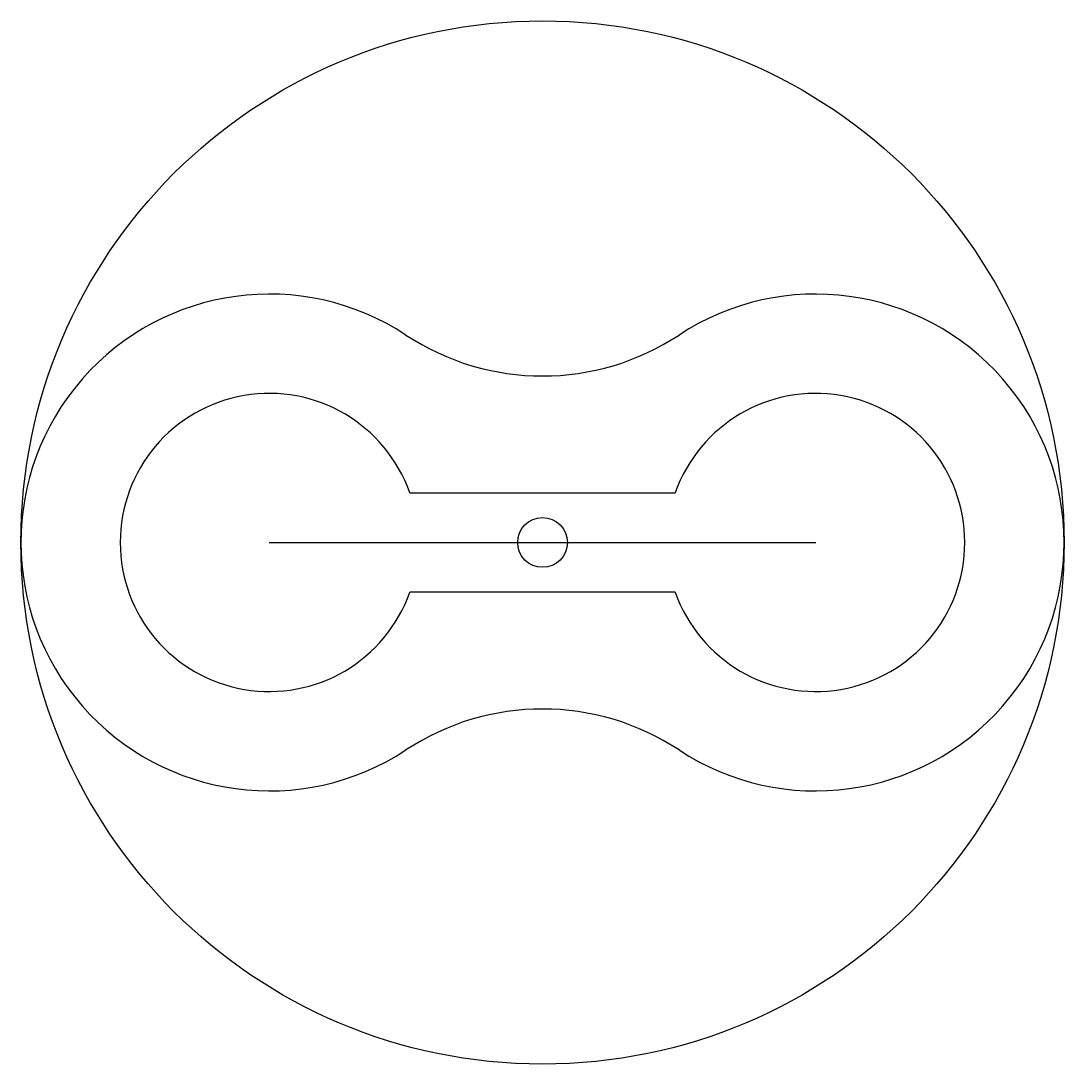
# Model space of a CAD drawing. Header units: inches. Extents: x 18.72 to 23.97, y 7.47 to 12.72.
import ezdxf

# ---------------------------------------------------------------- set-up
doc = ezdxf.new("R2010")
doc.units = ezdxf.units.IN
doc.header["$MEASUREMENT"] = 0

msp = doc.modelspace()

# ---------------------------------------------------------------- linework, layer by layer
for p, q in [((20.6757, 10.3427), (22.0115, 10.3427)), ((19.9686, 10.0927), (22.7186, 10.0927)), ((22.0115, 9.8427), (20.6757, 9.8427))]:
    msp.add_line(p, q)
for radius in [2.625, 0.125]:
    msp.add_circle((21.3436, 10.0927), radius)
for centre, radius, start, end in [((19.9686, 10.0927), 1.25, 56.633, 303.367), ((22.7186, 10.0927), 1.25, 236.633, 123.367), ((21.3436, 12.1806), 1.25, 236.633, 303.367), ((19.9686, 10.0927), 0.75, 19.4712, 340.5288), ((22.7186, 10.0927), 0.75, 199.4712, 160.5288), ((21.3436, 8.0047), 1.25, 56.633, 123.367)]:
    msp.add_arc(centre, radius, start, end)

doc.saveas('drawing.dxf')
